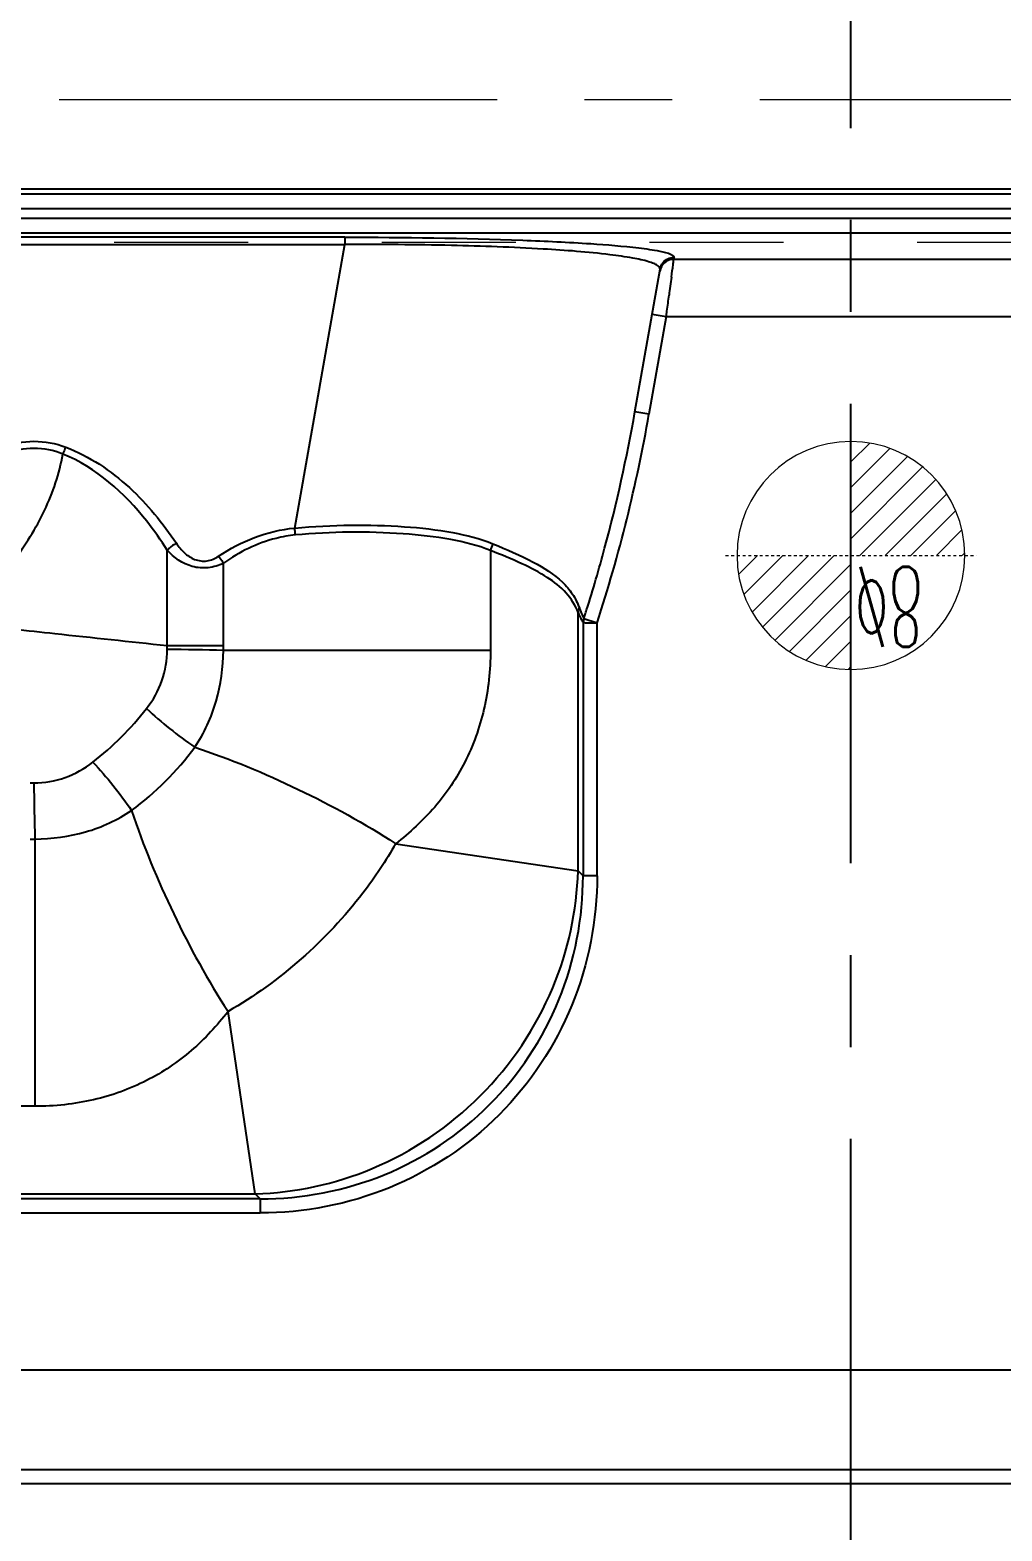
# Model space of a CAD drawing. Header units: millimetres. Extents: x 2634 to 3034, y 1430 to 1883.
# Drawn here: x 2804.8 to 2838.9, y 1542.4 to 1595.1 of the extents above; entities that cross this region are included whole.
import ezdxf
from ezdxf.enums import TextEntityAlignment as Align

# ---------------------------------------------------------------- set-up
doc = ezdxf.new("R2010")
doc.units = ezdxf.units.MM
doc.linetypes.add('CENTER', pattern=[0.6, 0.375, -0.075, 0.075, -0.075])
doc.linetypes.add('HIDDEN', pattern=[0.2, 0.1, -0.1])
doc.layers.add('cool', color=153, linetype='HIDDEN', lineweight=9)
doc.layers.add('epin', color=13, linetype='Continuous', lineweight=9)
doc.styles.add('TXT05', font='txt.shx', dxfattribs={"width": 0.5, "bigfont": 'gbcbig.shx'})

# ---------------------------------------------------------------- blocks, each defined once
blk = doc.blocks.new('epin_ejp_8')
at = {"layer": 'epin'}
h = blk.add_hatch(dxfattribs=at)
h.set_pattern_fill('_ANSI31', color=123, scale=0.2, angle=90)
h.set_pattern_definition([(135, (170.5, -113), (-0.4490128, -0.4490128), [])])
h.paths.add_polyline_path([(0, 4, 0.414214), (-4, 0), (0, 0)])
h.paths.add_polyline_path([(4, 0), (0, 0), (0, -4, 0.414214)])
at = {"layer": 'epin', "color": 1, "linetype": 'CENTER', "ltscale": 0.16}
for p, q in [((0, -4.4), (0, 4.4)), ((-4.4, 0), (4.4, 0))]:
    blk.add_line(p, q, dxfattribs=at)
at = {"layer": 'epin'}
blk.add_circle((0, 0), 4, dxfattribs=at)
at = {"layer": 'epin', "color": 6, "style": 'TXT05', "width": 0.5}
blk.add_text('%%c8', height=2.8, dxfattribs=at).set_placement((1.327, 1.8), align=Align.MIDDLE)

msp = doc.modelspace()

# ---------------------------------------------------------------- linework, layer by layer
at = {"color": 1, "linetype": 'CENTER', "ltscale": 43}
msp.add_line((2833.625, 1462.672), (2833.625, 1882.672), dxfattribs=at)
at = {"color": 7, "linetype": 'Continuous'}
for p, q in [((2764.246, 1589.535), (2903.005, 1589.535)), ((2903.005, 1589.35), (2764.246, 1589.35)), ((2764.246, 1588.848), (2903.005, 1588.848)), ((2903.005, 1588.495), (2764.246, 1588.495)), ((2764.246, 1587.993), (2903.005, 1587.993)), ((2815.85, 1587.844), (2767.011, 1587.844)), ((2815.85, 1587.844), (2815.85, 1587.584)), ((2767.011, 1587.584), (2815.85, 1587.584)), ((2814.096, 1577.634), (2815.85, 1587.584)), ((2826.04, 1581.715), (2826.922, 1586.719)), ((2827.405, 1587.064), (2827.417, 1587.134)), ((2839.846, 1587.064), (2827.405, 1587.064)), ((2826.644, 1585.143), (2827.139, 1585.056)), ((2827.139, 1585.056), (2826.534, 1581.628)), ((2827.139, 1585.056), (2840.111, 1585.056)), ((2826.534, 1581.628), (2826.04, 1581.715)), ((2809.619, 1573.51), (2809.619, 1576.856)), ((2820.97, 1576.847), (2820.97, 1573.342)), ((2811.593, 1573.51), (2811.593, 1576.402)), ((2824.045, 1565.603), (2824.045, 1574.673)), ((2824.218, 1574.323), (2824.218, 1565.431)), ((2824.25, 1574.463), (2824.713, 1574.312)), ((2824.713, 1565.431), (2824.713, 1574.312)), ((2809.619, 1573.51), (2811.593, 1573.51)), ((2820.97, 1573.342), (2811.592, 1573.342)), ((2804.969, 1566.718), (2804.969, 1557.341)), ((2817.642, 1566.555), (2824.045, 1565.603)), ((2824.045, 1565.603), (2824.218, 1565.431)), ((2824.713, 1565.431), (2824.218, 1565.431)), ((2812.708, 1554.265), (2811.755, 1560.669)), ((2804.969, 1557.341), (2764.454, 1557.341)), ((2776.813, 1554.265), (2812.707, 1554.265)), ((2812.88, 1554.092), (2777.049, 1554.092)), ((2812.88, 1554.092), (2812.707, 1554.265)), ((2812.88, 1554.092), (2812.88, 1553.597)), ((2777.049, 1553.597), (2812.88, 1553.597)), ((2887.829, 1548.082), (2779.421, 1548.082)), ((2776.067, 1544.59), (2891.184, 1544.59)), ((2891.184, 1544.092), (2776.067, 1544.091))]:
    msp.add_line(p, q, dxfattribs=at)
for centre, radius, start, end in [((2827.404, 1586.562), 0.502, 89.9572, 169.9853), ((2628.695, 1612.922), 200.386, 352.40688, 352.53265), ((3032.859, 1558.932), 207.37, 172.37608, 172.5542), ((2773.998, 1590.825), 53.335, 341.9646, 350.0704), ((2771.25, 1591.36), 55.633, 344.9616, 350.0165), ((2805.111, 1576.605), 9.044, 4.9893, 6.5363), ((2773.963, 1590.639), 52.825, 342.5068, 344.9535), ((2775.56, 1590.145), 51.154, 342.1474, 342.3078), ((2775.381, 1590.202), 51.341, 342.3078, 342.4959), ((2801.8, 1573.411), 7.82, 359.7379, 0.7303), ((2800.015, 1573.515), 11.579, 359.1421, 359.9775), ((2806.31, 1319.475), 253.921, 88.808, 89.25309), ((2800.335, 1577.975), 10.851, 307.9403, 322.0598), ((2801.81, 1576.501), 10.956, 306.7548, 323.2462), ((2804.9, 1576.506), 7.815, 269.2692, 270.2623), ((3058.519, 1571.995), 253.605, 180.74663, 181.19231), ((2804.921, 1576.437), 9.72, 269.2873, 270.2824)]:
    msp.add_arc(centre, radius, start, end, dxfattribs=at)
for points, knots in [([(2815.85, 1587.844), (2817.935, 1587.843), (2820.817, 1587.807), (2824.26, 1587.643), (2825.618, 1587.534), (2826.179, 1587.466)], [0, 0, 0, 0, 0.604736, 0.836204, 1, 1, 1, 1]), ([(2826.523, 1586.983), (2826.341, 1587.037), (2825.889, 1587.131), (2824.656, 1587.304), (2822.529, 1587.462), (2819.422, 1587.576), (2817.099, 1587.591), (2815.85, 1587.584)], [0, 0, 0, 0, 0.053194, 0.128963, 0.348945, 0.650272, 1, 1, 1, 1]), ([(2826.179, 1587.466), (2826.426, 1587.436), (2826.805, 1587.381), (2827.187, 1587.298), (2827.309, 1587.237)], [0, 0, 0, 0, 0.645164, 1, 1, 1, 1]), ([(2827.309, 1587.237), (2827.325, 1587.229), (2827.368, 1587.205), (2827.409, 1587.166), (2827.417, 1587.134)], [0, 0, 0, 0, 0.337465, 1, 1, 1, 1]), ([(2826.922, 1586.719), (2826.931, 1586.771), (2826.839, 1586.862), (2826.695, 1586.926), (2826.585, 1586.964), (2826.523, 1586.983)], [0, 0, 0, 0, 0.318858, 0.606565, 1, 1, 1, 1]), ([(2826.922, 1586.719), (2826.937, 1586.8), (2827.003, 1586.949), (2827.13, 1587.05), (2827.196, 1587.083)], [0, 0, 0, 0, 0.524996, 1, 1, 1, 1]), ([(2827.381, 1586.88), (2827.384, 1586.904), (2827.392, 1586.965), (2827.398, 1587.027), (2827.405, 1587.064)], [0, 0, 0, 0, 0.392782, 1, 1, 1, 1]), ([(2827.139, 1585.056), (2827.148, 1585.119), (2827.182, 1585.369), (2827.214, 1585.619), (2827.238, 1585.805)], [0, 0, 0, 0, 0.254745, 1, 1, 1, 1]), ([(2803.822, 1580.486), (2804.18, 1580.609), (2804.939, 1580.751), (2805.701, 1580.607), (2806.054, 1580.474)], [0, 0, 0, 0, 0.500183, 1, 1, 1, 1]), ([(2805.952, 1580.231), (2805.633, 1580.361), (2804.936, 1580.503), (2804.244, 1580.353), (2803.922, 1580.227)], [0, 0, 0, 0, 0.498812, 1, 1, 1, 1]), ([(2806.054, 1580.474), (2806.045, 1580.455), (2806.008, 1580.375), (2805.975, 1580.293), (2805.952, 1580.231)], [0, 0, 0, 0, 0.240498, 1, 1, 1, 1]), ([(2806.054, 1580.474), (2806.881, 1580.162), (2808.361, 1579.163), (2809.464, 1577.807), (2809.939, 1577.099)], [0, 0, 0, 0, 0.508894, 1, 1, 1, 1]), ([(2804.22, 1576.478), (2804.637, 1577.033), (2805.379, 1578.215), (2805.832, 1579.548), (2805.952, 1580.231)], [0, 0, 0, 0, 0.500498, 1, 1, 1, 1]), ([(2809.619, 1576.856), (2809.398, 1577.206), (2808.446, 1578.573), (2807.122, 1579.763), (2805.952, 1580.231)], [0, 0, 0, 0, 0.247227, 1, 1, 1, 1]), ([(2814.096, 1577.634), (2814.749, 1577.698), (2816.035, 1577.761), (2817.892, 1577.713), (2819.57, 1577.527), (2820.604, 1577.267), (2821.055, 1577.082)], [0, 0, 0, 0, 0.280128, 0.548755, 0.791948, 1, 1, 1, 1]), ([(2811.419, 1576.645), (2811.813, 1576.909), (2812.667, 1577.364), (2813.613, 1577.592), (2814.096, 1577.634)], [0, 0, 0, 0, 0.494398, 1, 1, 1, 1]), ([(2814.12, 1577.392), (2813.891, 1577.37), (2812.991, 1577.212), (2812.148, 1576.796), (2811.593, 1576.402)], [0, 0, 0, 0, 0.253072, 1, 1, 1, 1]), ([(2820.969, 1576.847), (2820.523, 1577.027), (2819.502, 1577.282), (2817.21, 1577.527), (2815.377, 1577.509), (2814.12, 1577.392)], [0, 0, 0, 0, 0.209131, 0.452425, 1, 1, 1, 1]), ([(2809.939, 1577.099), (2809.847, 1577.052), (2809.736, 1576.974), (2809.64, 1576.88), (2809.619, 1576.856)], [0, 0, 0, 0, 0.765289, 1, 1, 1, 1]), ([(2811.593, 1576.402), (2811.428, 1576.319), (2811.061, 1576.206), (2810.325, 1576.266), (2809.851, 1576.596), (2809.619, 1576.856)], [0, 0, 0, 0, 0.256364, 0.517528, 1, 1, 1, 1]), ([(2809.939, 1577.099), (2810.018, 1576.98), (2810.202, 1576.756), (2810.568, 1576.505), (2811.02, 1576.444), (2811.299, 1576.565), (2811.419, 1576.645)], [0, 0, 0, 0, 0.247331, 0.497278, 0.749059, 1, 1, 1, 1]), ([(2811.419, 1576.645), (2811.435, 1576.627), (2811.498, 1576.55), (2811.555, 1576.468), (2811.593, 1576.402)], [0, 0, 0, 0, 0.240479, 1, 1, 1, 1]), ([(2824.045, 1574.673), (2823.949, 1574.922), (2823.647, 1575.403), (2822.935, 1575.955), (2822.023, 1576.421), (2821.341, 1576.7), (2820.97, 1576.847)], [0, 0, 0, 0, 0.207216, 0.428545, 0.69035, 1, 1, 1, 1]), ([(2821.055, 1577.082), (2821.535, 1576.886), (2822.39, 1576.52), (2823.194, 1576.021), (2823.493, 1575.735)], [0, 0, 0, 0, 0.55637, 1, 1, 1, 1]), ([(2823.493, 1575.735), (2823.624, 1575.61), (2823.863, 1575.333), (2824.027, 1575.005), (2824.089, 1574.836)], [0, 0, 0, 0, 0.500522, 1, 1, 1, 1]), ([(2824.045, 1574.673), (2824.055, 1574.649), (2824.093, 1574.56), (2824.129, 1574.47), (2824.165, 1574.408)], [0, 0, 0, 0, 0.265168, 1, 1, 1, 1]), ([(2824.089, 1574.836), (2824.102, 1574.801), (2824.15, 1574.674), (2824.204, 1574.549), (2824.25, 1574.463)], [0, 0, 0, 0, 0.274248, 1, 1, 1, 1]), ([(2804.22, 1574.09), (2804.705, 1574.037), (2806.504, 1573.845), (2808.304, 1573.651), (2809.619, 1573.51)], [0, 0, 0, 0, 0.269306, 1, 1, 1, 1]), ([(2824.218, 1574.323), (2824.249, 1574.323), (2824.338, 1574.3), (2824.428, 1574.311), (2824.487, 1574.311)], [0, 0, 0, 0, 0.344608, 1, 1, 1, 1]), ([(2824.487, 1574.311), (2824.505, 1574.312), (2824.58, 1574.312), (2824.656, 1574.312), (2824.713, 1574.312)], [0, 0, 0, 0, 0.238719, 1, 1, 1, 1]), ([(2808.893, 1571.303), (2809.121, 1571.596), (2809.497, 1572.253), (2809.618, 1573.003), (2809.62, 1573.375)], [0, 0, 0, 0, 0.498974, 1, 1, 1, 1]), ([(2810.588, 1569.945), (2810.751, 1570.193), (2811.049, 1570.711), (2811.464, 1571.837), (2811.583, 1572.742), (2811.592, 1573.342)], [0, 0, 0, 0, 0.248314, 0.497946, 1, 1, 1, 1]), ([(2820.97, 1573.342), (2820.97, 1572.649), (2820.823, 1571.29), (2820.15, 1569.405), (2819.071, 1567.795), (2818.132, 1566.946), (2817.642, 1566.555)], [0, 0, 0, 0, 0.265408, 0.518282, 0.759857, 1, 1, 1, 1]), ([(2808.893, 1571.303), (2809.151, 1571.056), (2809.703, 1570.585), (2810.283, 1570.15), (2810.588, 1569.945)], [0, 0, 0, 0, 0.49274, 1, 1, 1, 1]), ([(2810.588, 1569.945), (2811.829, 1569.535), (2814.248, 1568.528), (2816.546, 1567.268), (2817.642, 1566.555)], [0, 0, 0, 0, 0.500038, 1, 1, 1, 1]), ([(2804.935, 1568.691), (2805.307, 1568.692), (2806.057, 1568.814), (2806.715, 1569.19), (2807.007, 1569.417)], [0, 0, 0, 0, 0.501087, 1, 1, 1, 1]), ([(2807.007, 1569.417), (2807.254, 1569.16), (2807.725, 1568.608), (2808.16, 1568.027), (2808.366, 1567.722)], [0, 0, 0, 0, 0.492349, 1, 1, 1, 1]), ([(2804.969, 1566.718), (2805.569, 1566.729), (2806.474, 1566.845), (2807.599, 1567.261), (2808.118, 1567.559), (2808.366, 1567.722)], [0, 0, 0, 0, 0.502034, 0.751706, 1, 1, 1, 1]), ([(2808.366, 1567.722), (2808.776, 1566.482), (2809.782, 1564.062), (2811.043, 1561.764), (2811.755, 1560.669)], [0, 0, 0, 0, 0.500038, 1, 1, 1, 1]), ([(2817.641, 1566.555), (2817.297, 1565.954), (2815.742, 1563.631), (2813.577, 1561.713), (2811.755, 1560.669)], [0, 0, 0, 0, 0.248048, 1, 1, 1, 1]), ([(2812.707, 1554.265), (2814.107, 1554.307), (2817.038, 1554.947), (2820.818, 1557.493), (2823.363, 1561.272), (2824.003, 1564.203), (2824.045, 1565.603)], [0, 0, 0, 0, 0.239514, 0.5, 0.760486, 1, 1, 1, 1]), ([(2824.713, 1565.431), (2824.713, 1563.889), (2824.114, 1560.772), (2821.49, 1556.821), (2817.538, 1554.197), (2814.421, 1553.598), (2812.88, 1553.597)], [0, 0, 0, 0, 0.250049, 0.500002, 0.749955, 1, 1, 1, 1]), ([(2812.88, 1554.093), (2814.358, 1554.091), (2817.347, 1554.661), (2821.136, 1557.174), (2823.65, 1560.964), (2824.219, 1563.953), (2824.218, 1565.431)], [0, 0, 0, 0, 0.250115, 0.499998, 0.749881, 1, 1, 1, 1]), ([(2811.755, 1560.669), (2811.368, 1560.175), (2810.51, 1559.244), (2808.906, 1558.158), (2807.019, 1557.488), (2805.661, 1557.341), (2804.969, 1557.341)], [0, 0, 0, 0, 0.240175, 0.481747, 0.734582, 1, 1, 1, 1])]:
    msp.add_open_spline(points, degree=3, knots=knots, dxfattribs=at)
for points in [[(2827.196, 1587.083), (2827.264, 1587.116), (2827.342, 1587.134), (2827.417, 1587.134)], [(2821.055, 1577.082), (2821.012, 1577.01), (2820.983, 1576.929), (2820.97, 1576.847)], [(2824.089, 1574.836), (2824.065, 1574.785), (2824.05, 1574.729), (2824.045, 1574.673)], [(2824.165, 1574.408), (2824.181, 1574.379), (2824.201, 1574.352), (2824.218, 1574.323)], [(2824.25, 1574.463), (2824.233, 1574.418), (2824.222, 1574.371), (2824.219, 1574.323)]]:
    msp.add_open_spline(points, degree=3, dxfattribs=at)
at = {"layer": 'cool', "color": 1, "linetype": 'CENTER', "ltscale": 41}
msp.add_line((2633.625, 1592.672), (3033.625, 1592.672), dxfattribs=at)
at = {"layer": 'cool', "ltscale": 47}
msp.add_line((2647.955, 1587.672), (3019.295, 1587.672), dxfattribs=at)

# ---------------------------------------------------------------- block references
at = {"layer": 'epin', "xscale": -1, "rotation": 180}
msp.add_blockref('epin_ejp_8', (2833.625, 1576.672), dxfattribs=at)

doc.saveas('drawing.dxf')
